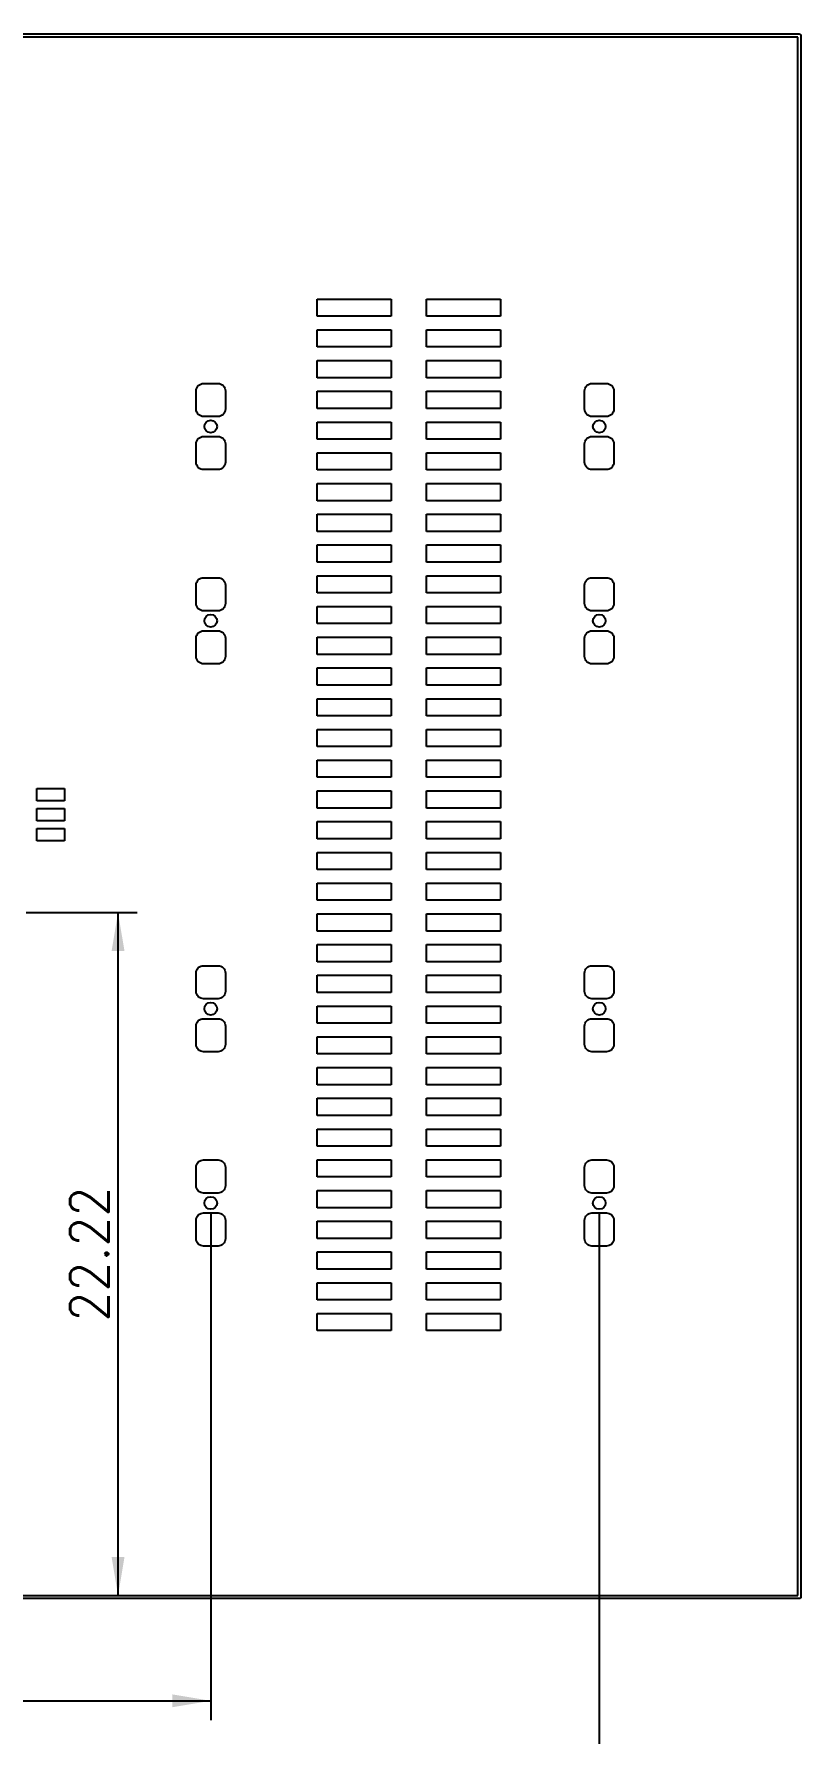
# Model space of a CAD drawing. Extents: x 108 to 221, y -158 to -75.
# Drawn here: x 150.6 to 175.5, y -129.9 to -74.6 of the extents above; entities that cross this region are included whole.
import ezdxf
from ezdxf.enums import TextEntityAlignment as Align

# ---------------------------------------------------------------- set-up
doc = ezdxf.new("R2010")
doc.units = 0
doc.layers.add('BLACK', color=7, linetype='CONTINUOUS')
doc.layers.add('DIM', color=5, linetype='CONTINUOUS')
doc.styles.get("Standard").update_dxf_attribs({"font": 'STANDARD'})

# ---------------------------------------------------------------- blocks, each defined once
blk = doc.blocks.new('*D3')
at = {"layer": 'DIM', "color": 0, "linetype": 'BYBLOCK'}
for p, q in [((156.31, -112.943), (156.31, -129.45)), ((124.7, -125.713), (124.7, -129.45)), ((124.7, -128.825), (156.31, -128.825))]:
    blk.add_line(p, q, dxfattribs=at)
for points in [[(124.7, -128.825), (125.95, -128.616), (125.95, -129.033)], [(156.31, -128.825), (155.06, -129.033), (155.06, -128.616)]]:
    blk.add_solid(points, dxfattribs=at)
at = {"layer": 'DIM', "color": 0, "linetype": 'CONTINUOUS'}
blk.add_text('31.61', height=1.25, dxfattribs=at).set_placement((140.505, -127.887), align=Align.MIDDLE_CENTER)
blk = doc.blocks.new('*D4')
at = {"layer": 'DIM', "color": 0, "linetype": 'BYBLOCK'}
for p, q in [((168.94, -112.943), (168.94, -132.928)), ((124.7, -125.713), (124.7, -132.928)), ((124.7, -132.303), (168.94, -132.303))]:
    blk.add_line(p, q, dxfattribs=at)
for points in [[(124.7, -132.303), (125.95, -132.094), (125.95, -132.511)], [(168.94, -132.303), (167.69, -132.511), (167.69, -132.094)]]:
    blk.add_solid(points, dxfattribs=at)
at = {"layer": 'DIM', "color": 0, "linetype": 'CONTINUOUS'}
blk.add_text('44.24', height=1.25, dxfattribs=at).set_placement((146.82, -131.365), align=Align.MIDDLE_CENTER)
blk = doc.blocks.new('*D9')
at = {"layer": 'DIM', "color": 0, "linetype": 'BYBLOCK'}
for p, q in [((150.312, -103.18), (153.92, -103.18)), ((153.295, -125.4), (153.295, -103.18)), ((125.013, -125.4), (153.92, -125.4))]:
    blk.add_line(p, q, dxfattribs=at)
for points in [[(153.295, -103.18), (153.504, -104.43), (153.087, -104.43)], [(153.295, -125.4), (153.087, -124.15), (153.504, -124.15)]]:
    blk.add_solid(points, dxfattribs=at)
at = {"layer": 'DIM', "color": 0, "linetype": 'CONTINUOUS'}
blk.add_text('22.22', height=1.25, rotation=90, dxfattribs=at).set_placement((152.358, -114.29), align=Align.MIDDLE_CENTER)

msp = doc.modelspace()

# ---------------------------------------------------------------- linework, layer by layer
at = {"layer": 'BLACK', "linetype": 'CONTINUOUS'}
for p, q in [((124.652532, -74.600054), (175.447452, -74.600054)), ((175.447452, -74.600054), (175.449992, -74.5998)), ((175.449992, -74.5998), (175.452532, -74.600054)), ((175.452532, -74.600054), (175.459898, -74.600816)), ((175.459898, -74.600816), (175.469296, -74.60361)), ((175.469296, -74.60361), (175.477932, -74.608182)), ((175.477932, -74.608182), (175.485552, -74.614532)), ((175.485552, -74.614532), (175.491648, -74.622152)), ((175.399954, -74.699876), (124.70003, -74.699876)), ((175.399954, -125.400054), (175.399954, -74.699876)), ((175.491648, -74.622152), (175.496474, -74.630788)), ((175.496474, -74.630788), (175.499268, -74.640186)), ((175.499268, -74.640186), (175.500284, -74.650092)), ((175.500284, -74.650092), (175.50003, -74.652378)), ((175.50003, -74.652378), (175.50003, -125.447552)), ((159.765492, -83.782154), (159.765492, -83.223354)), ((159.765492, -83.223354), (162.178492, -83.223354)), ((162.178492, -83.223354), (162.178492, -83.782154)), ((163.321492, -83.782154), (163.321492, -83.223354)), ((163.321492, -83.223354), (165.734492, -83.223354)), ((165.734492, -83.223354), (165.734492, -83.782154)), ((162.178492, -83.782154), (159.765492, -83.782154)), ((165.734492, -83.782154), (163.321492, -83.782154)), ((159.765492, -84.782152), (159.765492, -84.223352)), ((159.765492, -84.223352), (162.178492, -84.223352)), ((162.178492, -84.223352), (162.178492, -84.782152)), ((163.321492, -84.782152), (163.321492, -84.223352)), ((163.321492, -84.223352), (165.734492, -84.223352)), ((165.734492, -84.223352), (165.734492, -84.782152)), ((162.178492, -84.782152), (159.765492, -84.782152)), ((165.734492, -84.782152), (163.321492, -84.782152)), ((159.765492, -85.78215), (159.765492, -85.22335)), ((159.765492, -85.22335), (162.178492, -85.22335)), ((162.178492, -85.22335), (162.178492, -85.78215)), ((163.321492, -85.78215), (163.321492, -85.22335)), ((163.321492, -85.22335), (165.734492, -85.22335)), ((165.734492, -85.22335), (165.734492, -85.78215)), ((155.835096, -86.2076), (155.839668, -86.161118)), ((155.835096, -86.807548), (155.835096, -86.2076)), ((155.839668, -86.161118), (155.85313, -86.116668)), ((155.85313, -86.116668), (155.874974, -86.07552)), ((155.874974, -86.07552), (155.904438, -86.039452)), ((155.904438, -86.039452), (155.940506, -86.009988)), ((155.940506, -86.009988), (155.981654, -85.988144)), ((155.981654, -85.988144), (156.026104, -85.974682)), ((156.026104, -85.974682), (156.072586, -85.97011)), ((156.072586, -85.97011), (156.547566, -85.97011)), ((156.547566, -85.97011), (156.593794, -85.974682)), ((156.593794, -85.974682), (156.638498, -85.988144)), ((156.638498, -85.988144), (156.679392, -86.009988)), ((156.679392, -86.009988), (156.71546, -86.039452)), ((156.71546, -86.039452), (156.744924, -86.07552)), ((156.744924, -86.07552), (156.767022, -86.116668)), ((156.767022, -86.116668), (156.780484, -86.161118)), ((156.780484, -86.161118), (156.785056, -86.2076)), ((156.785056, -86.2076), (156.785056, -86.807548)), ((162.178492, -85.78215), (159.765492, -85.78215)), ((159.765492, -86.782148), (159.765492, -86.223348)), ((159.765492, -86.223348), (162.178492, -86.223348)), ((162.178492, -86.223348), (162.178492, -86.782148)), ((165.734492, -85.78215), (163.321492, -85.78215)), ((163.321492, -86.782148), (163.321492, -86.223348)), ((163.321492, -86.223348), (165.734492, -86.223348)), ((165.734492, -86.223348), (165.734492, -86.782148)), ((168.464992, -86.2076), (168.469564, -86.161118)), ((168.464992, -86.807548), (168.464992, -86.2076)), ((168.469564, -86.161118), (168.483026, -86.116668)), ((168.483026, -86.116668), (168.505124, -86.07552)), ((168.505124, -86.07552), (168.534588, -86.039452)), ((168.534588, -86.039452), (168.570656, -86.009988)), ((168.570656, -86.009988), (168.61155, -85.988144)), ((168.61155, -85.988144), (168.656254, -85.974682)), ((168.656254, -85.974682), (168.702482, -85.97011)), ((168.702482, -85.97011), (169.177462, -85.97011)), ((169.177462, -85.97011), (169.223944, -85.974682)), ((169.223944, -85.974682), (169.268394, -85.988144)), ((169.268394, -85.988144), (169.309542, -86.009988)), ((169.309542, -86.009988), (169.345356, -86.039452)), ((169.345356, -86.039452), (169.375074, -86.07552)), ((169.375074, -86.07552), (169.396918, -86.116668)), ((169.396918, -86.116668), (169.41038, -86.161118)), ((169.41038, -86.161118), (169.414952, -86.2076)), ((169.414952, -86.2076), (169.414952, -86.807548)), ((155.839668, -86.853776), (155.835096, -86.807548)), ((155.85313, -86.89848), (155.839668, -86.853776)), ((155.874974, -86.939374), (155.85313, -86.89848)), ((155.904438, -86.975442), (155.874974, -86.939374)), ((155.940506, -87.004906), (155.904438, -86.975442)), ((155.981654, -87.027004), (155.940506, -87.004906)), ((156.026104, -87.040466), (155.981654, -87.027004)), ((156.072586, -87.045038), (156.026104, -87.040466)), ((156.547566, -87.045038), (156.072586, -87.045038)), ((156.593794, -87.040466), (156.547566, -87.045038)), ((156.638498, -87.027004), (156.593794, -87.040466)), ((156.679392, -87.004906), (156.638498, -87.027004)), ((156.71546, -86.975442), (156.679392, -87.004906)), ((156.744924, -86.939374), (156.71546, -86.975442)), ((156.767022, -86.89848), (156.744924, -86.939374)), ((156.780484, -86.853776), (156.767022, -86.89848)), ((156.785056, -86.807548), (156.780484, -86.853776)), ((162.178492, -86.782148), (159.765492, -86.782148)), ((159.765492, -87.782146), (159.765492, -87.223346)), ((159.765492, -87.223346), (162.178492, -87.223346)), ((162.178492, -87.223346), (162.178492, -87.782146)), ((165.734492, -86.782148), (163.321492, -86.782148)), ((163.321492, -87.782146), (163.321492, -87.223346)), ((163.321492, -87.223346), (165.734492, -87.223346)), ((165.734492, -87.223346), (165.734492, -87.782146)), ((168.469564, -86.853776), (168.464992, -86.807548)), ((168.483026, -86.89848), (168.469564, -86.853776)), ((168.505124, -86.939374), (168.483026, -86.89848)), ((168.534588, -86.975442), (168.505124, -86.939374)), ((168.570656, -87.004906), (168.534588, -86.975442)), ((168.61155, -87.027004), (168.570656, -87.004906)), ((168.656254, -87.040466), (168.61155, -87.027004)), ((168.702482, -87.045038), (168.656254, -87.040466)), ((169.177462, -87.045038), (168.702482, -87.045038)), ((169.223944, -87.040466), (169.177462, -87.045038)), ((169.268394, -87.027004), (169.223944, -87.040466)), ((169.309542, -87.004906), (169.268394, -87.027004)), ((169.345356, -86.975442), (169.309542, -87.004906)), ((169.375074, -86.939374), (169.345356, -86.975442)), ((169.396918, -86.89848), (169.375074, -86.939374)), ((169.41038, -86.853776), (169.396918, -86.89848)), ((169.414952, -86.807548), (169.41038, -86.853776)), ((155.839668, -87.886286), (155.85313, -87.841582)), ((155.85313, -87.841582), (155.874974, -87.800434)), ((155.874974, -87.800434), (155.904438, -87.76462)), ((155.904438, -87.76462), (155.940506, -87.734902)), ((155.940506, -87.734902), (155.981654, -87.713058)), ((155.981654, -87.713058), (156.026104, -87.699596)), ((156.026104, -87.699596), (156.072586, -87.695024)), ((156.072586, -87.695024), (156.547566, -87.695024)), ((156.547566, -87.695024), (156.593794, -87.699596)), ((156.593794, -87.699596), (156.638498, -87.713058)), ((156.638498, -87.713058), (156.679392, -87.734902)), ((156.679392, -87.734902), (156.71546, -87.76462)), ((156.71546, -87.76462), (156.744924, -87.800434)), ((156.744924, -87.800434), (156.767022, -87.841582)), ((156.767022, -87.841582), (156.780484, -87.886286)), ((162.178492, -87.782146), (159.765492, -87.782146)), ((165.734492, -87.782146), (163.321492, -87.782146)), ((168.469564, -87.886286), (168.483026, -87.841582)), ((168.483026, -87.841582), (168.505124, -87.800434)), ((168.505124, -87.800434), (168.534588, -87.76462)), ((168.534588, -87.76462), (168.570656, -87.734902)), ((168.570656, -87.734902), (168.61155, -87.713058)), ((168.61155, -87.713058), (168.656254, -87.699596)), ((168.656254, -87.699596), (168.702482, -87.695024)), ((168.702482, -87.695024), (169.177462, -87.695024)), ((169.177462, -87.695024), (169.223944, -87.699596)), ((169.223944, -87.699596), (169.268394, -87.713058)), ((169.268394, -87.713058), (169.309542, -87.734902)), ((169.309542, -87.734902), (169.345356, -87.76462)), ((169.345356, -87.76462), (169.375074, -87.800434)), ((169.375074, -87.800434), (169.396918, -87.841582)), ((169.396918, -87.841582), (169.41038, -87.886286)), ((155.835096, -87.932514), (155.839668, -87.886286)), ((155.835096, -88.532462), (155.835096, -87.932514)), ((156.780484, -87.886286), (156.785056, -87.932514)), ((156.785056, -87.932514), (156.785056, -88.532462)), ((159.765492, -88.782144), (159.765492, -88.223344)), ((159.765492, -88.223344), (162.178492, -88.223344)), ((162.178492, -88.223344), (162.178492, -88.782144)), ((163.321492, -88.782144), (163.321492, -88.223344)), ((163.321492, -88.223344), (165.734492, -88.223344)), ((165.734492, -88.223344), (165.734492, -88.782144)), ((168.464992, -87.932514), (168.469564, -87.886286)), ((168.464992, -88.532462), (168.464992, -87.932514)), ((169.41038, -87.886286), (169.414952, -87.932514)), ((169.414952, -87.932514), (169.414952, -88.532462)), ((155.839668, -88.578944), (155.835096, -88.532462)), ((155.85313, -88.623394), (155.839668, -88.578944)), ((155.874974, -88.664542), (155.85313, -88.623394)), ((155.904438, -88.700356), (155.874974, -88.664542)), ((155.940506, -88.730074), (155.904438, -88.700356)), ((155.981654, -88.751918), (155.940506, -88.730074)), ((156.026104, -88.76538), (155.981654, -88.751918)), ((156.072586, -88.769952), (156.026104, -88.76538)), ((156.547566, -88.769952), (156.072586, -88.769952)), ((156.593794, -88.76538), (156.547566, -88.769952)), ((156.638498, -88.751918), (156.593794, -88.76538)), ((156.679392, -88.730074), (156.638498, -88.751918)), ((156.71546, -88.700356), (156.679392, -88.730074)), ((156.744924, -88.664542), (156.71546, -88.700356)), ((156.767022, -88.623394), (156.744924, -88.664542)), ((156.780484, -88.578944), (156.767022, -88.623394)), ((156.785056, -88.532462), (156.780484, -88.578944)), ((162.178492, -88.782144), (159.765492, -88.782144)), ((165.734492, -88.782144), (163.321492, -88.782144)), ((168.469564, -88.578944), (168.464992, -88.532462)), ((168.483026, -88.623394), (168.469564, -88.578944)), ((168.505124, -88.664542), (168.483026, -88.623394)), ((168.534588, -88.700356), (168.505124, -88.664542)), ((168.570656, -88.730074), (168.534588, -88.700356)), ((168.61155, -88.751918), (168.570656, -88.730074)), ((168.656254, -88.76538), (168.61155, -88.751918)), ((168.702482, -88.769952), (168.656254, -88.76538)), ((169.177462, -88.769952), (168.702482, -88.769952)), ((169.223944, -88.76538), (169.177462, -88.769952)), ((169.268394, -88.751918), (169.223944, -88.76538)), ((169.309542, -88.730074), (169.268394, -88.751918)), ((169.345356, -88.700356), (169.309542, -88.730074)), ((169.375074, -88.664542), (169.345356, -88.700356)), ((169.396918, -88.623394), (169.375074, -88.664542)), ((169.41038, -88.578944), (169.396918, -88.623394)), ((169.414952, -88.532462), (169.41038, -88.578944)), ((159.765492, -89.782142), (159.765492, -89.223342)), ((159.765492, -89.223342), (162.178492, -89.223342)), ((162.178492, -89.223342), (162.178492, -89.782142)), ((163.321492, -89.782142), (163.321492, -89.223342)), ((163.321492, -89.223342), (165.734492, -89.223342)), ((165.734492, -89.223342), (165.734492, -89.782142)), ((162.178492, -89.782142), (159.765492, -89.782142)), ((165.734492, -89.782142), (163.321492, -89.782142)), ((159.765492, -90.78214), (159.765492, -90.22334)), ((159.765492, -90.22334), (162.178492, -90.22334)), ((162.178492, -90.22334), (162.178492, -90.78214)), ((163.321492, -90.78214), (163.321492, -90.22334)), ((163.321492, -90.22334), (165.734492, -90.22334)), ((165.734492, -90.22334), (165.734492, -90.78214)), ((162.178492, -90.78214), (159.765492, -90.78214)), ((165.734492, -90.78214), (163.321492, -90.78214)), ((159.765492, -91.782138), (159.765492, -91.223338)), ((159.765492, -91.223338), (162.178492, -91.223338)), ((162.178492, -91.223338), (162.178492, -91.782138)), ((163.321492, -91.782138), (163.321492, -91.223338)), ((163.321492, -91.223338), (165.734492, -91.223338)), ((165.734492, -91.223338), (165.734492, -91.782138)), ((155.981654, -92.308172), (156.026104, -92.294456)), ((156.026104, -92.294456), (156.072586, -92.289884)), ((156.072586, -92.289884), (156.547566, -92.289884)), ((156.547566, -92.289884), (156.593794, -92.294456)), ((156.593794, -92.294456), (156.638498, -92.308172)), ((162.178492, -91.782138), (159.765492, -91.782138)), ((159.765492, -92.782136), (159.765492, -92.223336)), ((159.765492, -92.223336), (162.178492, -92.223336)), ((162.178492, -92.223336), (162.178492, -92.782136)), ((165.734492, -91.782138), (163.321492, -91.782138)), ((163.321492, -92.782136), (163.321492, -92.223336)), ((163.321492, -92.223336), (165.734492, -92.223336)), ((165.734492, -92.223336), (165.734492, -92.782136)), ((168.61155, -92.308172), (168.656254, -92.294456)), ((168.656254, -92.294456), (168.702482, -92.289884)), ((168.702482, -92.289884), (169.177462, -92.289884)), ((169.177462, -92.289884), (169.223944, -92.294456)), ((169.223944, -92.294456), (169.268394, -92.308172)), ((155.835096, -92.527374), (155.839668, -92.481146)), ((155.835096, -93.127576), (155.835096, -92.527374)), ((155.839668, -92.481146), (155.85313, -92.436696)), ((155.85313, -92.436696), (155.874974, -92.395548)), ((155.874974, -92.395548), (155.904438, -92.35948)), ((155.904438, -92.35948), (155.940506, -92.330016)), ((155.940506, -92.330016), (155.981654, -92.308172)), ((156.638498, -92.308172), (156.679392, -92.330016)), ((156.679392, -92.330016), (156.71546, -92.35948)), ((156.71546, -92.35948), (156.744924, -92.395548)), ((156.744924, -92.395548), (156.767022, -92.436696)), ((156.767022, -92.436696), (156.780484, -92.481146)), ((156.780484, -92.481146), (156.785056, -92.527374)), ((156.785056, -92.527374), (156.785056, -93.127576)), ((162.178492, -92.782136), (159.765492, -92.782136)), ((165.734492, -92.782136), (163.321492, -92.782136)), ((168.464992, -92.527374), (168.469564, -92.481146)), ((168.464992, -93.127576), (168.464992, -92.527374)), ((168.469564, -92.481146), (168.483026, -92.436696)), ((168.483026, -92.436696), (168.505124, -92.395548)), ((168.505124, -92.395548), (168.534588, -92.35948)), ((168.534588, -92.35948), (168.570656, -92.330016)), ((168.570656, -92.330016), (168.61155, -92.308172)), ((169.268394, -92.308172), (169.309542, -92.330016)), ((169.309542, -92.330016), (169.345356, -92.35948)), ((169.345356, -92.35948), (169.375074, -92.395548)), ((169.375074, -92.395548), (169.396918, -92.436696)), ((169.396918, -92.436696), (169.41038, -92.481146)), ((169.41038, -92.481146), (169.414952, -92.527374)), ((169.414952, -92.527374), (169.414952, -93.127576)), ((155.839668, -93.173804), (155.835096, -93.127576)), ((155.85313, -93.218508), (155.839668, -93.173804)), ((155.874974, -93.259402), (155.85313, -93.218508)), ((155.904438, -93.29547), (155.874974, -93.259402)), ((155.940506, -93.324934), (155.904438, -93.29547)), ((155.981654, -93.347032), (155.940506, -93.324934)), ((156.026104, -93.360494), (155.981654, -93.347032)), ((156.072586, -93.365066), (156.026104, -93.360494)), ((156.547566, -93.365066), (156.072586, -93.365066)), ((156.593794, -93.360494), (156.547566, -93.365066)), ((156.638498, -93.347032), (156.593794, -93.360494)), ((156.679392, -93.324934), (156.638498, -93.347032)), ((156.71546, -93.29547), (156.679392, -93.324934)), ((156.744924, -93.259402), (156.71546, -93.29547)), ((156.767022, -93.218508), (156.744924, -93.259402)), ((156.780484, -93.173804), (156.767022, -93.218508)), ((156.785056, -93.127576), (156.780484, -93.173804)), ((159.765492, -93.782134), (159.765492, -93.223334)), ((159.765492, -93.223334), (162.178492, -93.223334)), ((162.178492, -93.223334), (162.178492, -93.782134)), ((163.321492, -93.782134), (163.321492, -93.223334)), ((163.321492, -93.223334), (165.734492, -93.223334)), ((165.734492, -93.223334), (165.734492, -93.782134)), ((168.469564, -93.173804), (168.464992, -93.127576)), ((168.483026, -93.218508), (168.469564, -93.173804)), ((168.505124, -93.259402), (168.483026, -93.218508)), ((168.534588, -93.29547), (168.505124, -93.259402)), ((168.570656, -93.324934), (168.534588, -93.29547)), ((168.61155, -93.347032), (168.570656, -93.324934)), ((168.656254, -93.360494), (168.61155, -93.347032)), ((168.702482, -93.365066), (168.656254, -93.360494)), ((169.177462, -93.365066), (168.702482, -93.365066)), ((169.223944, -93.360494), (169.177462, -93.365066)), ((169.268394, -93.347032), (169.223944, -93.360494)), ((169.309542, -93.324934), (169.268394, -93.347032)), ((169.345356, -93.29547), (169.309542, -93.324934)), ((169.375074, -93.259402), (169.345356, -93.29547)), ((169.396918, -93.218508), (169.375074, -93.259402)), ((169.41038, -93.173804), (169.396918, -93.218508)), ((169.414952, -93.127576), (169.41038, -93.173804)), ((162.178492, -93.782134), (159.765492, -93.782134)), ((165.734492, -93.782134), (163.321492, -93.782134)), ((155.835096, -94.252542), (155.839668, -94.20606)), ((155.835096, -94.85249), (155.835096, -94.252542)), ((155.839668, -94.20606), (155.85313, -94.16161)), ((155.85313, -94.16161), (155.874974, -94.120462)), ((155.874974, -94.120462), (155.904438, -94.084648)), ((155.904438, -94.084648), (155.940506, -94.05493)), ((155.940506, -94.05493), (155.981654, -94.033086)), ((155.981654, -94.033086), (156.026104, -94.019624)), ((156.026104, -94.019624), (156.072586, -94.015052)), ((156.072586, -94.015052), (156.547566, -94.015052)), ((156.547566, -94.015052), (156.593794, -94.019624)), ((156.593794, -94.019624), (156.638498, -94.033086)), ((156.638498, -94.033086), (156.679392, -94.05493)), ((156.679392, -94.05493), (156.71546, -94.084648)), ((156.71546, -94.084648), (156.744924, -94.120462)), ((156.744924, -94.120462), (156.767022, -94.16161)), ((156.767022, -94.16161), (156.780484, -94.20606)), ((156.780484, -94.20606), (156.785056, -94.252542)), ((156.785056, -94.252542), (156.785056, -94.85249)), ((159.765492, -94.782132), (159.765492, -94.223332)), ((159.765492, -94.223332), (162.178492, -94.223332)), ((162.178492, -94.223332), (162.178492, -94.782132)), ((163.321492, -94.782132), (163.321492, -94.223332)), ((163.321492, -94.223332), (165.734492, -94.223332)), ((165.734492, -94.223332), (165.734492, -94.782132)), ((168.464992, -94.252542), (168.469564, -94.20606)), ((168.464992, -94.85249), (168.464992, -94.252542)), ((168.469564, -94.20606), (168.483026, -94.16161)), ((168.483026, -94.16161), (168.505124, -94.120462)), ((168.505124, -94.120462), (168.534588, -94.084648)), ((168.534588, -94.084648), (168.570656, -94.05493)), ((168.570656, -94.05493), (168.61155, -94.033086)), ((168.61155, -94.033086), (168.656254, -94.019624)), ((168.656254, -94.019624), (168.702482, -94.015052)), ((168.702482, -94.015052), (169.177462, -94.015052)), ((169.177462, -94.015052), (169.223944, -94.019624)), ((169.223944, -94.019624), (169.268394, -94.033086)), ((169.268394, -94.033086), (169.309542, -94.05493)), ((169.309542, -94.05493), (169.345356, -94.084648)), ((169.345356, -94.084648), (169.375074, -94.120462)), ((169.375074, -94.120462), (169.396918, -94.16161)), ((169.396918, -94.16161), (169.41038, -94.20606)), ((169.41038, -94.20606), (169.414952, -94.252542)), ((169.414952, -94.252542), (169.414952, -94.85249)), ((155.839668, -94.898718), (155.835096, -94.85249)), ((155.85313, -94.943422), (155.839668, -94.898718)), ((155.874974, -94.98457), (155.85313, -94.943422)), ((155.904438, -95.020384), (155.874974, -94.98457)), ((155.940506, -95.049848), (155.904438, -95.020384)), ((155.981654, -95.071946), (155.940506, -95.049848)), ((156.679392, -95.049848), (156.638498, -95.071946)), ((156.71546, -95.020384), (156.679392, -95.049848)), ((156.744924, -94.98457), (156.71546, -95.020384)), ((156.767022, -94.943422), (156.744924, -94.98457)), ((156.780484, -94.898718), (156.767022, -94.943422)), ((156.785056, -94.85249), (156.780484, -94.898718)), ((162.178492, -94.782132), (159.765492, -94.782132)), ((165.734492, -94.782132), (163.321492, -94.782132)), ((168.469564, -94.898718), (168.464992, -94.85249)), ((168.483026, -94.943422), (168.469564, -94.898718)), ((168.505124, -94.98457), (168.483026, -94.943422)), ((168.534588, -95.020384), (168.505124, -94.98457)), ((168.570656, -95.049848), (168.534588, -95.020384)), ((168.61155, -95.071946), (168.570656, -95.049848)), ((169.309542, -95.049848), (169.268394, -95.071946)), ((169.345356, -95.020384), (169.309542, -95.049848)), ((169.375074, -94.98457), (169.345356, -95.020384)), ((169.396918, -94.943422), (169.375074, -94.98457)), ((169.41038, -94.898718), (169.396918, -94.943422)), ((169.414952, -94.85249), (169.41038, -94.898718)), ((156.026104, -95.085408), (155.981654, -95.071946)), ((156.072586, -95.08998), (156.026104, -95.085408)), ((156.547566, -95.08998), (156.072586, -95.08998)), ((156.593794, -95.085408), (156.547566, -95.08998)), ((156.638498, -95.071946), (156.593794, -95.085408)), ((159.765492, -95.78213), (159.765492, -95.22333)), ((159.765492, -95.22333), (162.178492, -95.22333)), ((162.178492, -95.22333), (162.178492, -95.78213)), ((163.321492, -95.78213), (163.321492, -95.22333)), ((163.321492, -95.22333), (165.734492, -95.22333)), ((165.734492, -95.22333), (165.734492, -95.78213)), ((168.656254, -95.085408), (168.61155, -95.071946)), ((168.702482, -95.08998), (168.656254, -95.085408)), ((169.177462, -95.08998), (168.702482, -95.08998)), ((169.223944, -95.085408), (169.177462, -95.08998)), ((169.268394, -95.071946), (169.223944, -95.085408)), ((162.178492, -95.78213), (159.765492, -95.78213)), ((165.734492, -95.78213), (163.321492, -95.78213)), ((159.765492, -96.782128), (159.765492, -96.223328)), ((159.765492, -96.223328), (162.178492, -96.223328)), ((162.178492, -96.223328), (162.178492, -96.782128)), ((163.321492, -96.782128), (163.321492, -96.223328)), ((163.321492, -96.223328), (165.734492, -96.223328)), ((165.734492, -96.223328), (165.734492, -96.782128)), ((162.178492, -96.782128), (159.765492, -96.782128)), ((159.765492, -97.782126), (159.765492, -97.223326)), ((159.765492, -97.223326), (162.178492, -97.223326)), ((162.178492, -97.223326), (162.178492, -97.782126)), ((165.734492, -96.782128), (163.321492, -96.782128)), ((163.321492, -97.782126), (163.321492, -97.223326)), ((163.321492, -97.223326), (165.734492, -97.223326)), ((165.734492, -97.223326), (165.734492, -97.782126)), ((162.178492, -97.782126), (159.765492, -97.782126)), ((165.734492, -97.782126), (163.321492, -97.782126)), ((159.765492, -98.782124), (159.765492, -98.223324)), ((159.765492, -98.223324), (162.178492, -98.223324)), ((162.178492, -98.223324), (162.178492, -98.782124)), ((163.321492, -98.782124), (163.321492, -98.223324)), ((163.321492, -98.223324), (165.734492, -98.223324)), ((165.734492, -98.223324), (165.734492, -98.782124)), ((162.178492, -98.782124), (159.765492, -98.782124)), ((165.734492, -98.782124), (163.321492, -98.782124)), ((150.64994, -99.549966), (150.64994, -99.149916)), ((150.64994, -99.149916), (151.550116, -99.149916)), ((151.550116, -99.149916), (151.550116, -99.549966)), ((159.765492, -99.782122), (159.765492, -99.223322)), ((159.765492, -99.223322), (162.178492, -99.223322)), ((162.178492, -99.223322), (162.178492, -99.782122)), ((163.321492, -99.782122), (163.321492, -99.223322)), ((163.321492, -99.223322), (165.734492, -99.223322)), ((165.734492, -99.223322), (165.734492, -99.782122)), ((151.550116, -99.549966), (150.64994, -99.549966)), ((150.64994, -100.199952), (150.64994, -99.799902)), ((150.64994, -99.799902), (151.550116, -99.799902)), ((151.550116, -99.799902), (151.550116, -100.199952)), ((162.178492, -99.782122), (159.765492, -99.782122)), ((165.734492, -99.782122), (163.321492, -99.782122)), ((151.550116, -100.199952), (150.64994, -100.199952)), ((150.64994, -100.849938), (150.64994, -100.449888)), ((150.64994, -100.449888), (151.550116, -100.449888)), ((151.550116, -100.449888), (151.550116, -100.849938)), ((159.765492, -100.78212), (159.765492, -100.22332)), ((159.765492, -100.22332), (162.178492, -100.22332)), ((162.178492, -100.22332), (162.178492, -100.78212)), ((163.321492, -100.78212), (163.321492, -100.22332)), ((163.321492, -100.22332), (165.734492, -100.22332)), ((165.734492, -100.22332), (165.734492, -100.78212)), ((151.550116, -100.849938), (150.64994, -100.849938)), ((162.178492, -100.78212), (159.765492, -100.78212)), ((165.734492, -100.78212), (163.321492, -100.78212)), ((159.765492, -101.782118), (159.765492, -101.223318)), ((159.765492, -101.223318), (162.178492, -101.223318)), ((162.178492, -101.223318), (162.178492, -101.782118)), ((163.321492, -101.782118), (163.321492, -101.223318)), ((163.321492, -101.223318), (165.734492, -101.223318)), ((165.734492, -101.223318), (165.734492, -101.782118)), ((162.178492, -101.782118), (159.765492, -101.782118)), ((159.765492, -102.782116), (159.765492, -102.223316)), ((159.765492, -102.223316), (162.178492, -102.223316)), ((162.178492, -102.223316), (162.178492, -102.782116)), ((165.734492, -101.782118), (163.321492, -101.782118)), ((163.321492, -102.782116), (163.321492, -102.223316)), ((163.321492, -102.223316), (165.734492, -102.223316)), ((165.734492, -102.223316), (165.734492, -102.782116)), ((162.178492, -102.782116), (159.765492, -102.782116)), ((165.734492, -102.782116), (163.321492, -102.782116)), ((159.765492, -103.782114), (159.765492, -103.223314)), ((159.765492, -103.223314), (162.178492, -103.223314)), ((162.178492, -103.223314), (162.178492, -103.782114)), ((163.321492, -103.782114), (163.321492, -103.223314)), ((163.321492, -103.223314), (165.734492, -103.223314)), ((165.734492, -103.223314), (165.734492, -103.782114)), ((162.178492, -103.782114), (159.765492, -103.782114)), ((165.734492, -103.782114), (163.321492, -103.782114)), ((159.765492, -104.782112), (159.765492, -104.223312)), ((159.765492, -104.223312), (162.178492, -104.223312)), ((162.178492, -104.223312), (162.178492, -104.782112)), ((163.321492, -104.782112), (163.321492, -104.223312)), ((163.321492, -104.223312), (165.734492, -104.223312)), ((165.734492, -104.223312), (165.734492, -104.782112)), ((155.85313, -105.056686), (155.874974, -105.015538)), ((155.874974, -105.015538), (155.904438, -104.97947)), ((155.904438, -104.97947), (155.940506, -104.950006)), ((155.940506, -104.950006), (155.981654, -104.928162)), ((155.981654, -104.928162), (156.026104, -104.914446)), ((156.026104, -104.914446), (156.072586, -104.909874)), ((156.072586, -104.909874), (156.547566, -104.909874)), ((156.547566, -104.909874), (156.593794, -104.914446)), ((156.593794, -104.914446), (156.638498, -104.928162)), ((156.638498, -104.928162), (156.679392, -104.950006)), ((156.679392, -104.950006), (156.71546, -104.97947)), ((156.71546, -104.97947), (156.744924, -105.015538)), ((156.744924, -105.015538), (156.767022, -105.056686)), ((162.178492, -104.782112), (159.765492, -104.782112)), ((165.734492, -104.782112), (163.321492, -104.782112)), ((168.483026, -105.056686), (168.505124, -105.015538)), ((168.505124, -105.015538), (168.534588, -104.97947)), ((168.534588, -104.97947), (168.570656, -104.950006)), ((168.570656, -104.950006), (168.61155, -104.928162)), ((168.61155, -104.928162), (168.656254, -104.914446)), ((168.656254, -104.914446), (168.702482, -104.909874)), ((168.702482, -104.909874), (169.177462, -104.909874)), ((169.177462, -104.909874), (169.223944, -104.914446)), ((169.223944, -104.914446), (169.268394, -104.928162)), ((169.268394, -104.928162), (169.309542, -104.950006)), ((169.309542, -104.950006), (169.345356, -104.97947)), ((169.345356, -104.97947), (169.375074, -105.015538)), ((169.375074, -105.015538), (169.396918, -105.056686)), ((155.835096, -105.147618), (155.839668, -105.101136)), ((155.835096, -105.747566), (155.835096, -105.147618)), ((155.839668, -105.101136), (155.85313, -105.056686)), ((156.767022, -105.056686), (156.780484, -105.101136)), ((156.780484, -105.101136), (156.785056, -105.147618)), ((156.785056, -105.147618), (156.785056, -105.747566)), ((159.765492, -105.78211), (159.765492, -105.22331)), ((159.765492, -105.22331), (162.178492, -105.22331)), ((162.178492, -105.22331), (162.178492, -105.78211)), ((163.321492, -105.78211), (163.321492, -105.22331)), ((163.321492, -105.22331), (165.734492, -105.22331)), ((165.734492, -105.22331), (165.734492, -105.78211)), ((168.464992, -105.147618), (168.469564, -105.101136)), ((168.464992, -105.747566), (168.464992, -105.147618)), ((168.469564, -105.101136), (168.483026, -105.056686)), ((169.396918, -105.056686), (169.41038, -105.101136)), ((169.41038, -105.101136), (169.414952, -105.147618)), ((169.414952, -105.147618), (169.414952, -105.747566)), ((155.839668, -105.793794), (155.835096, -105.747566)), ((155.85313, -105.838498), (155.839668, -105.793794)), ((155.874974, -105.879392), (155.85313, -105.838498)), ((155.904438, -105.91546), (155.874974, -105.879392)), ((155.940506, -105.944924), (155.904438, -105.91546)), ((155.981654, -105.967022), (155.940506, -105.944924)), ((156.026104, -105.980484), (155.981654, -105.967022)), ((156.072586, -105.985056), (156.026104, -105.980484)), ((156.547566, -105.985056), (156.072586, -105.985056)), ((156.593794, -105.980484), (156.547566, -105.985056)), ((156.638498, -105.967022), (156.593794, -105.980484)), ((156.679392, -105.944924), (156.638498, -105.967022)), ((156.71546, -105.91546), (156.679392, -105.944924)), ((156.744924, -105.879392), (156.71546, -105.91546)), ((156.767022, -105.838498), (156.744924, -105.879392)), ((156.780484, -105.793794), (156.767022, -105.838498)), ((156.785056, -105.747566), (156.780484, -105.793794)), ((162.178492, -105.78211), (159.765492, -105.78211)), ((165.734492, -105.78211), (163.321492, -105.78211)), ((168.469564, -105.793794), (168.464992, -105.747566)), ((168.483026, -105.838498), (168.469564, -105.793794)), ((168.505124, -105.879392), (168.483026, -105.838498)), ((168.534588, -105.91546), (168.505124, -105.879392)), ((168.570656, -105.944924), (168.534588, -105.91546)), ((168.61155, -105.967022), (168.570656, -105.944924)), ((168.656254, -105.980484), (168.61155, -105.967022)), ((168.702482, -105.985056), (168.656254, -105.980484)), ((169.177462, -105.985056), (168.702482, -105.985056)), ((169.223944, -105.980484), (169.177462, -105.985056)), ((169.268394, -105.967022), (169.223944, -105.980484)), ((169.309542, -105.944924), (169.268394, -105.967022)), ((169.345356, -105.91546), (169.309542, -105.944924)), ((169.375074, -105.879392), (169.345356, -105.91546)), ((169.396918, -105.838498), (169.375074, -105.879392)), ((169.41038, -105.793794), (169.396918, -105.838498)), ((169.414952, -105.747566), (169.41038, -105.793794)), ((155.904438, -106.704638), (155.940506, -106.67492)), ((155.940506, -106.67492), (155.981654, -106.653076)), ((155.981654, -106.653076), (156.026104, -106.639614)), ((156.026104, -106.639614), (156.072586, -106.635042)), ((156.072586, -106.635042), (156.547566, -106.635042)), ((156.547566, -106.635042), (156.593794, -106.639614)), ((156.593794, -106.639614), (156.638498, -106.653076)), ((156.638498, -106.653076), (156.679392, -106.67492)), ((156.679392, -106.67492), (156.71546, -106.704638)), ((159.765492, -106.782108), (159.765492, -106.223308)), ((159.765492, -106.223308), (162.178492, -106.223308)), ((162.178492, -106.223308), (162.178492, -106.782108)), ((163.321492, -106.782108), (163.321492, -106.223308)), ((163.321492, -106.223308), (165.734492, -106.223308)), ((165.734492, -106.223308), (165.734492, -106.782108)), ((168.534588, -106.704638), (168.570656, -106.67492)), ((168.570656, -106.67492), (168.61155, -106.653076)), ((168.61155, -106.653076), (168.656254, -106.639614)), ((168.656254, -106.639614), (168.702482, -106.635042)), ((168.702482, -106.635042), (169.177462, -106.635042)), ((169.177462, -106.635042), (169.223944, -106.639614)), ((169.223944, -106.639614), (169.268394, -106.653076)), ((169.268394, -106.653076), (169.309542, -106.67492)), ((169.309542, -106.67492), (169.345356, -106.704638)), ((155.835096, -106.872532), (155.839668, -106.82605)), ((155.835096, -107.47248), (155.835096, -106.872532)), ((155.839668, -106.82605), (155.85313, -106.7816)), ((155.85313, -106.7816), (155.874974, -106.740452)), ((155.874974, -106.740452), (155.904438, -106.704638)), ((156.71546, -106.704638), (156.744924, -106.740452)), ((156.744924, -106.740452), (156.767022, -106.7816)), ((156.767022, -106.7816), (156.780484, -106.82605)), ((156.780484, -106.82605), (156.785056, -106.872532)), ((156.785056, -106.872532), (156.785056, -107.47248)), ((162.178492, -106.782108), (159.765492, -106.782108)), ((159.765492, -107.782106), (159.765492, -107.223306)), ((159.765492, -107.223306), (162.178492, -107.223306)), ((162.178492, -107.223306), (162.178492, -107.782106)), ((165.734492, -106.782108), (163.321492, -106.782108)), ((163.321492, -107.782106), (163.321492, -107.223306)), ((163.321492, -107.223306), (165.734492, -107.223306)), ((165.734492, -107.223306), (165.734492, -107.782106)), ((168.464992, -106.872532), (168.469564, -106.82605)), ((168.464992, -107.47248), (168.464992, -106.872532)), ((168.469564, -106.82605), (168.483026, -106.7816)), ((168.483026, -106.7816), (168.505124, -106.740452)), ((168.505124, -106.740452), (168.534588, -106.704638)), ((169.345356, -106.704638), (169.375074, -106.740452)), ((169.375074, -106.740452), (169.396918, -106.7816)), ((169.396918, -106.7816), (169.41038, -106.82605)), ((169.41038, -106.82605), (169.414952, -106.872532)), ((169.414952, -106.872532), (169.414952, -107.47248)), ((155.839668, -107.518708), (155.835096, -107.47248)), ((155.85313, -107.563412), (155.839668, -107.518708)), ((155.874974, -107.60456), (155.85313, -107.563412)), ((155.904438, -107.640374), (155.874974, -107.60456)), ((155.940506, -107.670092), (155.904438, -107.640374)), ((155.981654, -107.691936), (155.940506, -107.670092)), ((156.026104, -107.705398), (155.981654, -107.691936)), ((156.072586, -107.70997), (156.026104, -107.705398)), ((156.547566, -107.70997), (156.072586, -107.70997)), ((156.593794, -107.705398), (156.547566, -107.70997)), ((156.638498, -107.691936), (156.593794, -107.705398)), ((156.679392, -107.670092), (156.638498, -107.691936)), ((156.71546, -107.640374), (156.679392, -107.670092)), ((156.744924, -107.60456), (156.71546, -107.640374)), ((156.767022, -107.563412), (156.744924, -107.60456)), ((156.780484, -107.518708), (156.767022, -107.563412)), ((156.785056, -107.47248), (156.780484, -107.518708)), ((168.469564, -107.518708), (168.464992, -107.47248)), ((168.483026, -107.563412), (168.469564, -107.518708)), ((168.505124, -107.60456), (168.483026, -107.563412)), ((168.534588, -107.640374), (168.505124, -107.60456)), ((168.570656, -107.670092), (168.534588, -107.640374)), ((168.61155, -107.691936), (168.570656, -107.670092)), ((168.656254, -107.705398), (168.61155, -107.691936)), ((168.702482, -107.70997), (168.656254, -107.705398)), ((169.177462, -107.70997), (168.702482, -107.70997)), ((169.223944, -107.705398), (169.177462, -107.70997)), ((169.268394, -107.691936), (169.223944, -107.705398)), ((169.309542, -107.670092), (169.268394, -107.691936)), ((169.345356, -107.640374), (169.309542, -107.670092)), ((169.375074, -107.60456), (169.345356, -107.640374)), ((169.396918, -107.563412), (169.375074, -107.60456)), ((169.41038, -107.518708), (169.396918, -107.563412)), ((169.414952, -107.47248), (169.41038, -107.518708)), ((162.178492, -107.782106), (159.765492, -107.782106)), ((159.765492, -108.782104), (159.765492, -108.223304)), ((159.765492, -108.223304), (162.178492, -108.223304)), ((162.178492, -108.223304), (162.178492, -108.782104)), ((165.734492, -107.782106), (163.321492, -107.782106)), ((163.321492, -108.782104), (163.321492, -108.223304)), ((163.321492, -108.223304), (165.734492, -108.223304)), ((165.734492, -108.223304), (165.734492, -108.782104)), ((162.178492, -108.782104), (159.765492, -108.782104)), ((165.734492, -108.782104), (163.321492, -108.782104)), ((159.765492, -109.782102), (159.765492, -109.223302)), ((159.765492, -109.223302), (162.178492, -109.223302)), ((162.178492, -109.223302), (162.178492, -109.782102)), ((163.321492, -109.782102), (163.321492, -109.223302)), ((163.321492, -109.223302), (165.734492, -109.223302)), ((165.734492, -109.223302), (165.734492, -109.782102)), ((162.178492, -109.782102), (159.765492, -109.782102)), ((165.734492, -109.782102), (163.321492, -109.782102)), ((159.765492, -110.7821), (159.765492, -110.2233)), ((159.765492, -110.2233), (162.178492, -110.2233)), ((162.178492, -110.2233), (162.178492, -110.7821)), ((163.321492, -110.7821), (163.321492, -110.2233)), ((163.321492, -110.2233), (165.734492, -110.2233)), ((165.734492, -110.2233), (165.734492, -110.7821)), ((162.178492, -110.7821), (159.765492, -110.7821)), ((165.734492, -110.7821), (163.321492, -110.7821)), ((155.835096, -111.467392), (155.839668, -111.421164)), ((155.835096, -112.067594), (155.835096, -111.467392)), ((155.839668, -111.421164), (155.85313, -111.376714)), ((155.85313, -111.376714), (155.874974, -111.335566)), ((155.874974, -111.335566), (155.904438, -111.299498)), ((155.904438, -111.299498), (155.940506, -111.270034)), ((155.940506, -111.270034), (155.981654, -111.24819)), ((155.981654, -111.24819), (156.026104, -111.234474)), ((156.026104, -111.234474), (156.072586, -111.229902)), ((156.072586, -111.229902), (156.547566, -111.229902)), ((156.547566, -111.229902), (156.593794, -111.234474)), ((156.593794, -111.234474), (156.638498, -111.24819)), ((156.638498, -111.24819), (156.679392, -111.270034)), ((156.679392, -111.270034), (156.71546, -111.299498)), ((156.71546, -111.299498), (156.744924, -111.335566)), ((156.744924, -111.335566), (156.767022, -111.376714)), ((156.767022, -111.376714), (156.780484, -111.421164)), ((156.780484, -111.421164), (156.785056, -111.467392)), ((156.785056, -111.467392), (156.785056, -112.067594)), ((159.765492, -111.782098), (159.765492, -111.223298)), ((159.765492, -111.223298), (162.178492, -111.223298)), ((162.178492, -111.223298), (162.178492, -111.782098)), ((163.321492, -111.782098), (163.321492, -111.223298)), ((163.321492, -111.223298), (165.734492, -111.223298)), ((165.734492, -111.223298), (165.734492, -111.782098)), ((168.464992, -111.467392), (168.469564, -111.421164)), ((168.464992, -112.067594), (168.464992, -111.467392)), ((168.469564, -111.421164), (168.483026, -111.376714)), ((168.483026, -111.376714), (168.505124, -111.335566)), ((168.505124, -111.335566), (168.534588, -111.299498)), ((168.534588, -111.299498), (168.570656, -111.270034)), ((168.570656, -111.270034), (168.61155, -111.24819)), ((168.61155, -111.24819), (168.656254, -111.234474)), ((168.656254, -111.234474), (168.702482, -111.229902)), ((168.702482, -111.229902), (169.177462, -111.229902)), ((169.177462, -111.229902), (169.223944, -111.234474)), ((169.223944, -111.234474), (169.268394, -111.24819)), ((169.268394, -111.24819), (169.309542, -111.270034)), ((169.309542, -111.270034), (169.345356, -111.299498)), ((169.345356, -111.299498), (169.375074, -111.335566)), ((169.375074, -111.335566), (169.396918, -111.376714)), ((169.396918, -111.376714), (169.41038, -111.421164)), ((169.41038, -111.421164), (169.414952, -111.467392)), ((169.414952, -111.467392), (169.414952, -112.067594)), ((155.839668, -112.113822), (155.835096, -112.067594)), ((155.85313, -112.158272), (155.839668, -112.113822)), ((155.874974, -112.19942), (155.85313, -112.158272)), ((155.904438, -112.235488), (155.874974, -112.19942)), ((156.744924, -112.19942), (156.71546, -112.235488)), ((156.767022, -112.158272), (156.744924, -112.19942)), ((156.780484, -112.113822), (156.767022, -112.158272)), ((156.785056, -112.067594), (156.780484, -112.113822)), ((162.178492, -111.782098), (159.765492, -111.782098)), ((165.734492, -111.782098), (163.321492, -111.782098)), ((168.469564, -112.113822), (168.464992, -112.067594)), ((168.483026, -112.158272), (168.469564, -112.113822)), ((168.505124, -112.19942), (168.483026, -112.158272)), ((168.534588, -112.235488), (168.505124, -112.19942)), ((169.375074, -112.19942), (169.345356, -112.235488)), ((169.396918, -112.158272), (169.375074, -112.19942)), ((169.41038, -112.113822), (169.396918, -112.158272)), ((169.414952, -112.067594), (169.41038, -112.113822)), ((155.940506, -112.264952), (155.904438, -112.235488)), ((155.981654, -112.286796), (155.940506, -112.264952)), ((156.026104, -112.300512), (155.981654, -112.286796)), ((156.072586, -112.305084), (156.026104, -112.300512)), ((156.547566, -112.305084), (156.072586, -112.305084)), ((156.593794, -112.300512), (156.547566, -112.305084)), ((156.638498, -112.286796), (156.593794, -112.300512)), ((156.679392, -112.264952), (156.638498, -112.286796)), ((156.71546, -112.235488), (156.679392, -112.264952)), ((159.765492, -112.782096), (159.765492, -112.223296)), ((159.765492, -112.223296), (162.178492, -112.223296)), ((162.178492, -112.223296), (162.178492, -112.782096)), ((163.321492, -112.782096), (163.321492, -112.223296)), ((163.321492, -112.223296), (165.734492, -112.223296)), ((165.734492, -112.223296), (165.734492, -112.782096)), ((168.570656, -112.264952), (168.534588, -112.235488)), ((168.61155, -112.286796), (168.570656, -112.264952)), ((168.656254, -112.300512), (168.61155, -112.286796)), ((168.702482, -112.305084), (168.656254, -112.300512)), ((169.177462, -112.305084), (168.702482, -112.305084)), ((169.223944, -112.300512), (169.177462, -112.305084)), ((169.268394, -112.286796), (169.223944, -112.300512)), ((169.309542, -112.264952), (169.268394, -112.286796)), ((169.345356, -112.235488), (169.309542, -112.264952)), ((155.835096, -113.19256), (155.839668, -113.146078)), ((155.835096, -113.792508), (155.835096, -113.19256)), ((155.839668, -113.146078), (155.85313, -113.101628)), ((155.85313, -113.101628), (155.874974, -113.06048)), ((155.874974, -113.06048), (155.904438, -113.024666)), ((155.904438, -113.024666), (155.940506, -112.994948)), ((155.940506, -112.994948), (155.981654, -112.973104)), ((155.981654, -112.973104), (156.026104, -112.959642)), ((156.026104, -112.959642), (156.072586, -112.95507)), ((156.072586, -112.95507), (156.547566, -112.95507)), ((156.547566, -112.95507), (156.593794, -112.959642)), ((156.593794, -112.959642), (156.638498, -112.973104)), ((156.638498, -112.973104), (156.679392, -112.994948)), ((156.679392, -112.994948), (156.71546, -113.024666)), ((156.71546, -113.024666), (156.744924, -113.06048)), ((156.744924, -113.06048), (156.767022, -113.101628)), ((156.767022, -113.101628), (156.780484, -113.146078)), ((156.780484, -113.146078), (156.785056, -113.19256)), ((156.785056, -113.19256), (156.785056, -113.792508)), ((162.178492, -112.782096), (159.765492, -112.782096)), ((159.765492, -113.782094), (159.765492, -113.223294)), ((159.765492, -113.223294), (162.178492, -113.223294)), ((162.178492, -113.223294), (162.178492, -113.782094)), ((165.734492, -112.782096), (163.321492, -112.782096)), ((163.321492, -113.782094), (163.321492, -113.223294)), ((163.321492, -113.223294), (165.734492, -113.223294)), ((165.734492, -113.223294), (165.734492, -113.782094)), ((168.464992, -113.19256), (168.469564, -113.146078)), ((168.464992, -113.792508), (168.464992, -113.19256)), ((168.469564, -113.146078), (168.483026, -113.101628)), ((168.483026, -113.101628), (168.505124, -113.06048)), ((168.505124, -113.06048), (168.534588, -113.024666)), ((168.534588, -113.024666), (168.570656, -112.994948)), ((168.570656, -112.994948), (168.61155, -112.973104)), ((168.61155, -112.973104), (168.656254, -112.959642)), ((168.656254, -112.959642), (168.702482, -112.95507)), ((168.702482, -112.95507), (169.177462, -112.95507)), ((169.177462, -112.95507), (169.223944, -112.959642)), ((169.223944, -112.959642), (169.268394, -112.973104)), ((169.268394, -112.973104), (169.309542, -112.994948)), ((169.309542, -112.994948), (169.345356, -113.024666)), ((169.345356, -113.024666), (169.375074, -113.06048)), ((169.375074, -113.06048), (169.396918, -113.101628)), ((169.396918, -113.101628), (169.41038, -113.146078)), ((169.41038, -113.146078), (169.414952, -113.19256)), ((169.414952, -113.19256), (169.414952, -113.792508)), ((155.839668, -113.838736), (155.835096, -113.792508)), ((155.85313, -113.88344), (155.839668, -113.838736)), ((156.780484, -113.838736), (156.767022, -113.88344)), ((156.785056, -113.792508), (156.780484, -113.838736)), ((162.178492, -113.782094), (159.765492, -113.782094)), ((165.734492, -113.782094), (163.321492, -113.782094)), ((168.469564, -113.838736), (168.464992, -113.792508)), ((168.483026, -113.88344), (168.469564, -113.838736)), ((169.41038, -113.838736), (169.396918, -113.88344)), ((169.414952, -113.792508), (169.41038, -113.838736)), ((155.874974, -113.924334), (155.85313, -113.88344)), ((155.904438, -113.960402), (155.874974, -113.924334)), ((155.940506, -113.989866), (155.904438, -113.960402)), ((155.981654, -114.011964), (155.940506, -113.989866)), ((156.026104, -114.025426), (155.981654, -114.011964)), ((156.072586, -114.029998), (156.026104, -114.025426)), ((156.547566, -114.029998), (156.072586, -114.029998)), ((156.593794, -114.025426), (156.547566, -114.029998)), ((156.638498, -114.011964), (156.593794, -114.025426)), ((156.679392, -113.989866), (156.638498, -114.011964)), ((156.71546, -113.960402), (156.679392, -113.989866)), ((156.744924, -113.924334), (156.71546, -113.960402)), ((156.767022, -113.88344), (156.744924, -113.924334)), ((159.765492, -114.782092), (159.765492, -114.223292)), ((159.765492, -114.223292), (162.178492, -114.223292)), ((162.178492, -114.223292), (162.178492, -114.782092)), ((163.321492, -114.782092), (163.321492, -114.223292)), ((163.321492, -114.223292), (165.734492, -114.223292)), ((165.734492, -114.223292), (165.734492, -114.782092)), ((168.505124, -113.924334), (168.483026, -113.88344)), ((168.534588, -113.960402), (168.505124, -113.924334)), ((168.570656, -113.989866), (168.534588, -113.960402)), ((168.61155, -114.011964), (168.570656, -113.989866)), ((168.656254, -114.025426), (168.61155, -114.011964)), ((168.702482, -114.029998), (168.656254, -114.025426)), ((169.177462, -114.029998), (168.702482, -114.029998)), ((169.223944, -114.025426), (169.177462, -114.029998)), ((169.268394, -114.011964), (169.223944, -114.025426)), ((169.309542, -113.989866), (169.268394, -114.011964)), ((169.345356, -113.960402), (169.309542, -113.989866)), ((169.375074, -113.924334), (169.345356, -113.960402)), ((169.396918, -113.88344), (169.375074, -113.924334)), ((162.178492, -114.782092), (159.765492, -114.782092)), ((165.734492, -114.782092), (163.321492, -114.782092)), ((159.765492, -115.78209), (159.765492, -115.22329)), ((159.765492, -115.22329), (162.178492, -115.22329)), ((162.178492, -115.22329), (162.178492, -115.78209)), ((163.321492, -115.78209), (163.321492, -115.22329)), ((163.321492, -115.22329), (165.734492, -115.22329)), ((165.734492, -115.22329), (165.734492, -115.78209)), ((162.178492, -115.78209), (159.765492, -115.78209)), ((165.734492, -115.78209), (163.321492, -115.78209)), ((159.765492, -116.782088), (159.765492, -116.223288)), ((159.765492, -116.223288), (162.178492, -116.223288)), ((162.178492, -116.223288), (162.178492, -116.782088)), ((163.321492, -116.782088), (163.321492, -116.223288)), ((163.321492, -116.223288), (165.734492, -116.223288)), ((165.734492, -116.223288), (165.734492, -116.782088)), ((162.178492, -116.782088), (159.765492, -116.782088)), ((165.734492, -116.782088), (163.321492, -116.782088)), ((124.70003, -125.400054), (175.399954, -125.400054)), ((175.499268, -125.459744), (175.496474, -125.469142)), ((175.50003, -125.452378), (175.499268, -125.459744)), ((175.50003, -125.447552), (175.500284, -125.450092)), ((175.500284, -125.450092), (175.50003, -125.452378)), ((175.50003, -125.452378), (175.50003, -125.452378)), ((175.447452, -125.499876), (124.652532, -125.499876)), ((175.449992, -125.50013), (175.447452, -125.499876)), ((175.459898, -125.499368), (175.449992, -125.50013)), ((175.469296, -125.49632), (175.459898, -125.499368)), ((175.477932, -125.491748), (175.469296, -125.49632)), ((175.485552, -125.485652), (175.477932, -125.491748)), ((175.491648, -125.478032), (175.485552, -125.485652)), ((175.496474, -125.469142), (175.491648, -125.478032))]:
    msp.add_line(p, q, dxfattribs=at)
at = {"layer": 'DIM'}
for centre in [(156.310076, -87.369967), (168.939972, -87.369967), (156.310076, -93.689995), (168.939972, -93.689995), (156.310076, -106.309985), (168.939972, -106.309985), (156.310076, -112.630014), (168.939972, -112.630014)]:
    msp.add_circle(centre, 0.20482, dxfattribs=at)

# ---------------------------------------------------------------- block references
for name in ['*D9', '*D3', '*D4']:
    msp.add_blockref(name, (0, 0), dxfattribs=at)

doc.saveas('drawing.dxf')
